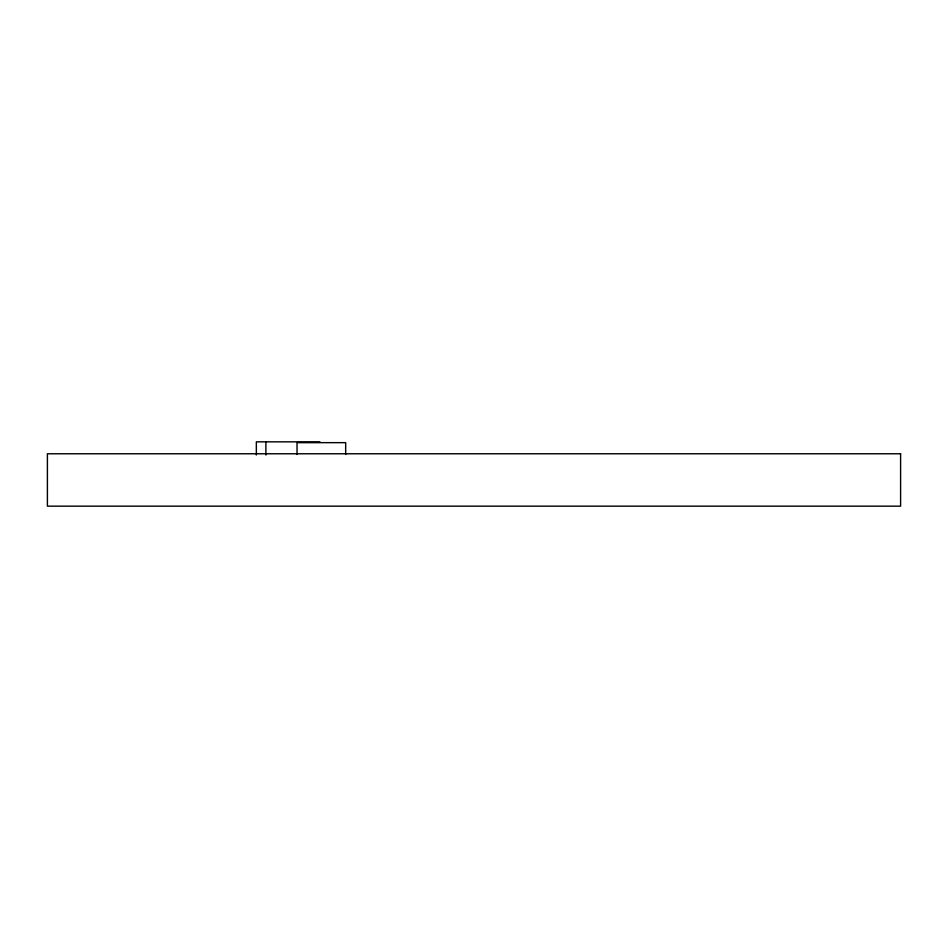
<?xml version="1.0" encoding="UTF-8"?>
<svg xmlns="http://www.w3.org/2000/svg" width="948" height="948" viewBox="0 0 948 948"><rect width="100%" height="100%" fill="white"/><g stroke="black" fill="none" stroke-linecap="round" stroke-linejoin="round"><path stroke-width="1.42" d="M319.95 441.839L256.339 441.839L256.339 454.993M345.676 454.471L345.676 442.657L297.032 442.657L297.032 454.471M265.89 441.839L265.89 454.993M900.6 453.772L47.4 453.772L47.4 506.161L900.6 506.161L900.6 453.772"/></g></svg>
